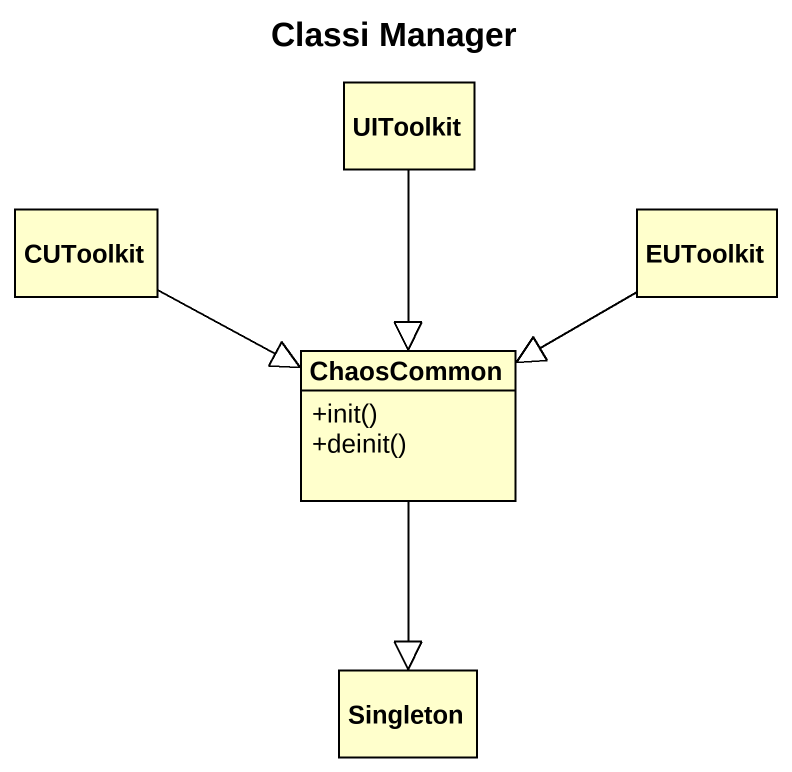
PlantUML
@startuml
title Classi Manager
hide circle
hide empty members
skinparam classAttributeIconSize 0
class UIToolkit
class CUToolkit
class EUToolkit
class ChaosCommon {
  +init()
  +deinit()
}
class Singleton
UIToolkit --|> ChaosCommon
CUToolkit -right-|> ChaosCommon
EUToolkit -left-|> ChaosCommon
ChaosCommon --|> Singleton
@enduml
